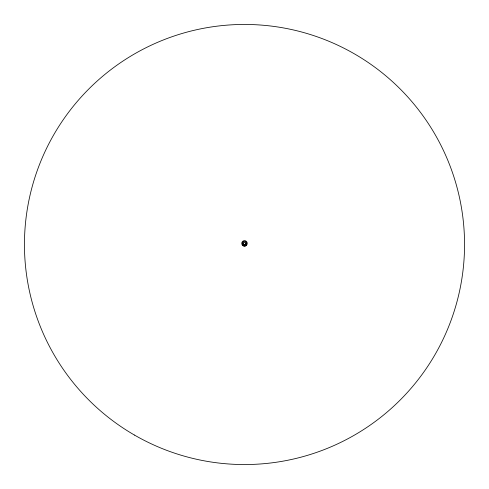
<?xml version="1.0" encoding="UTF-8"?>
<svg xmlns="http://www.w3.org/2000/svg" width="489" height="489" viewBox="0 0 489 489"><rect width="100%" height="100%" fill="white"/><g stroke="black" fill="none" stroke-linecap="round" stroke-linejoin="round"><path stroke-width="0.73" d="M242.55 244.378L242.721 245.203M245.454 243.932L245.454 243.388M243.546 243.388L243.553 243.95M246.45 244.378L246.364 244.427A33.203 8.032 46.8 0 1 246.279 245.197M242.831 244.164L242.666 244.335A2.06 2.06 0 0 1 244.5 241.328A2.06 2.06 0 0 1 246.334 244.335L246.169 244.164M246.303 244.445L245.117 244.463A4.273 1.461 0 0 0 245.325 244.225M242.538 243.913L242.831 245.099M246.462 243.913L246.169 245.099M242.697 244.445L243.883 244.463A4.273 1.461 0 0 1 243.675 244.225M242.886 244.897L246.114 244.897M242.886 245.117L246.114 245.117M242.886 244.463L242.886 245.405A2.329 2.109 0 0 0 246.138 245.429M245.741 243.754A1.29 1.29 0 0 1 243.259 243.754M243.29 242.935A1.29 1.29 0 0 1 243.369 242.77M245.631 242.77A1.29 1.29 0 0 1 245.71 242.935M246.456 244.903L242.593 244.946L242.538 243.308L243.577 243.308A0.929 0.929 0 0 1 245.423 243.308L246.462 243.308L246.462 244.879M242.954 245.674A2.757 2.757 0 0 0 247.251 243.583A2.757 2.757 0 0 0 243.296 240.906A2.757 2.757 0 0 0 242.954 245.674M134.475 435.069A220.05 220.05 0 0 0 464.55 244.5A220.05 220.05 0 0 0 134.475 53.931A220.05 220.05 0 0 0 134.475 435.069"/></g></svg>
